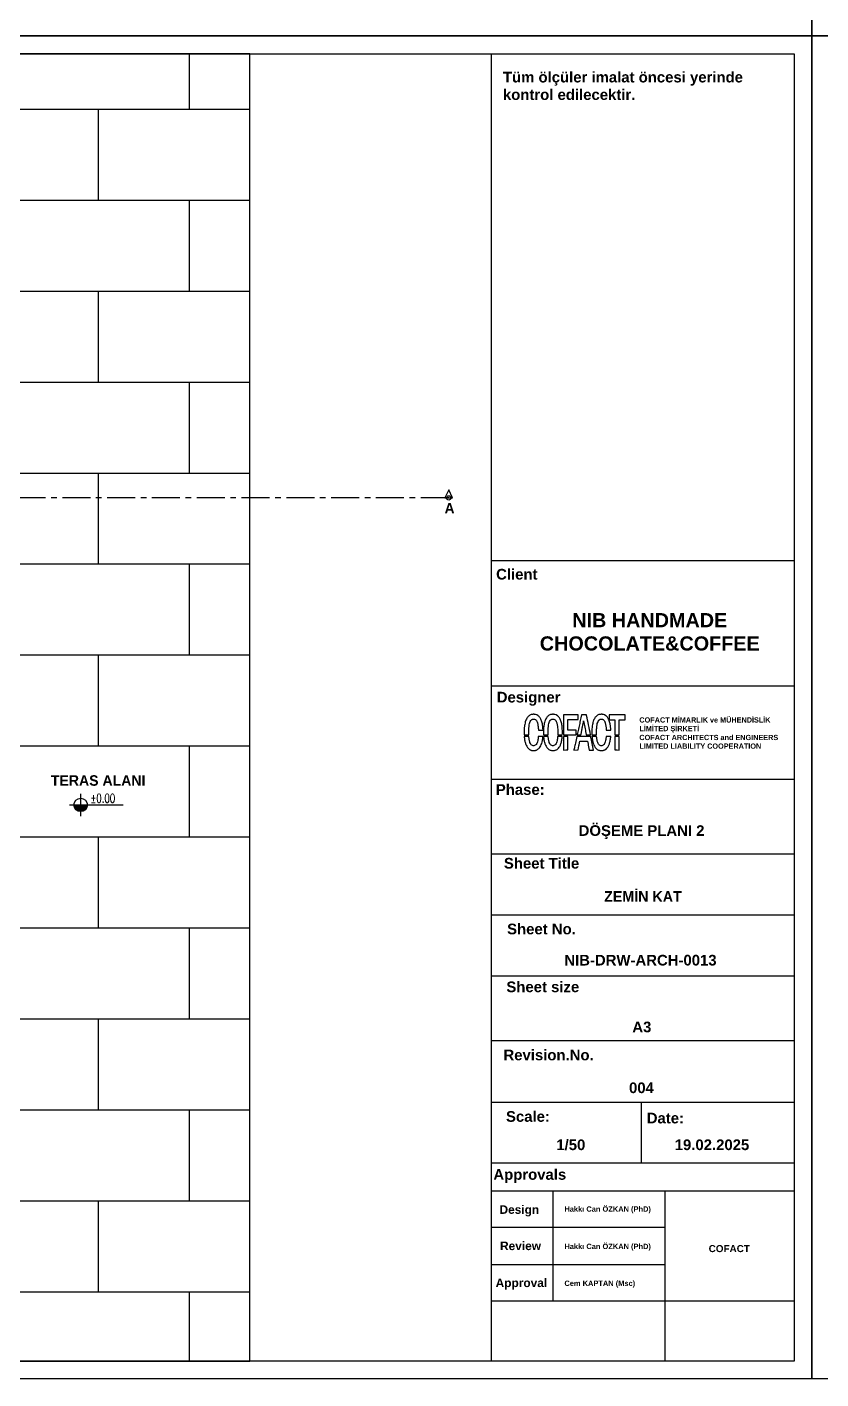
# Model space of a CAD drawing. Header units: millimetres. Extents: x 933584 to 974011, y 4545988 to 4553664.
# Drawn here: x 949625 to 950512, y 4549855 to 4551365 of the extents above; entities that cross this region are included whole.
import ezdxf

# ---------------------------------------------------------------- set-up
doc = ezdxf.new("R2010")
doc.units = ezdxf.units.MM
doc.linetypes.add('CENTER', pattern=[2, 1.25, -0.25, 0.25, -0.25])
doc.layers.get('0').update_dxf_attribs({"color": 255})
for name, color, linetype in [('0-DMS-50', 143, 'Continuous'), ('0-HSL-SLD', 252, 'Continuous'), ('0-TXT-PLV_50', 3, 'Continuous'), ('0-TXT-XBX_20', 3, 'Continuous')]:
    doc.layers.add(name, color=color, linetype=linetype)
doc.styles.add('Century Gothic_B_3', font='GOTHICB.TTF', dxfattribs={"height": 4})
doc.styles.add('T_General', font='simplxtw.shx', dxfattribs={"width": 0.7, "height": 200})

# ---------------------------------------------------------------- blocks, each defined once
blk = doc.blocks.new('PLV-FNS')
h = blk.add_hatch(color=8)
edge = h.paths.add_edge_path()
edge.add_arc((0, 0), 150, 180, 0)
edge.add_line((150, 0), (-150, 0))
for p, q in [((-250, 0), (950, 0)), ((0, -250), (0, 250))]:
    blk.add_line(p, q)
blk.add_circle((0, 0), 150)
at = {"color": 8, "style": 'T_General', "width": 0.7}
for tag, p in [('INCE', (217, 50)), ('KABA', (217, -250))]:
    blk.add_attdef(tag, p, '', height=200, dxfattribs=at)
blk = doc.blocks.new('CVBXCBV')
for points in [[(936052.9, 4551339.5), (936057.3, 4551348.6), (936061.7, 4551339.5), (936052.9, 4551339.5)], [(937705.5, 4551339.5), (937701.1, 4551348.6), (937696.7, 4551339.5), (937705.5, 4551339.5)]]:
    blk.add_lwpolyline(points)
at = {"linetype": 'CENTER', "ltscale": 25}
blk.add_lwpolyline([(937701.1, 4551339.5), (936057.3, 4551339.5)], dxfattribs=at)
for centre in [(936057.3, 4551339.5), (937701.1, 4551339.5)]:
    blk.add_circle(centre, 2.41)
at = {"linetype": 'CENTER', "ltscale": 10, "char_height": 11.393, "attachment_point": 3, "line_spacing_factor": 0.984502, "style": 'Century Gothic_B_3'}
for insert, width in [((937948.5, 4551333.8), 1895.969), ((938066.9, 4551333.8), 370.363)]:
    blk.add_mtext('\\pxql;{\\fFranklin Gothic Book|b1|i0|c162|p34;A}', dxfattribs=dict(at, insert=insert, width=width))

msp = doc.modelspace()

# ---------------------------------------------------------------- hatches: boundary and pattern name
at = {"layer": '0-HSL-SLD'}
h = msp.add_hatch(dxfattribs=at)
h.set_pattern_fill('AR-B816', color=256, scale=0.5)
h.set_pattern_definition([(0, (9600, 0), (0, 101.6), []), (90, (9600, 0), (-101.6, 101.6), [101.6, -101.6])])
h.paths.add_polyline_path([(949387.84, 4551335.4), (949387.84, 4551088.75), (949388.84, 4551088.75), (949388.84, 4551082.75), (949387.84, 4551082.75), (949387.84, 4551084.75), (949385.84, 4551084.75), (949385.84, 4551077.75), (949393.85, 4551077.75), (949393.85, 4550993.75), (949385.84, 4550993.75), (949385.84, 4550986.75), (949387.84, 4550986.75), (949387.84, 4550988.75), (949388.84, 4550988.75), (949388.84, 4550982.75), (949387.84, 4550982.75), (949387.84, 4550744.25), (949388.84, 4550744.25), (949388.84, 4550738.25), (949387.84, 4550738.25), (949387.85, 4550646.25), (949388.85, 4550646.25), (949388.85, 4550634.25), (949387.85, 4550634.25), (949387.85, 4550542.25), (949388.85, 4550542.25), (949388.85, 4550536.25), (949387.84, 4550536.25), (949387.85, 4550292.61), (949388.85, 4550292.61), (949388.85, 4550286.61), (949387.85, 4550286.61), (949387.85, 4550288.61), (949385.85, 4550288.61), (949385.85, 4550281.61), (949393.85, 4550281.61), (949393.85, 4550184.96), (949146.51, 4550276.16), (948514.32, 4549875.4), (949873.84, 4549875.4), (949873.84, 4551335.4)])

# ---------------------------------------------------------------- linework, layer by layer
at = {"color": 0}
for p, q in [((950481.5, 4550769.07), (950143.44, 4550769.07)), ((950481.5, 4550769.07), (950143.44, 4550769.07)), ((950481.5, 4550629.09), (950143.44, 4550629.09)), ((950481.5, 4550629.09), (950143.44, 4550629.09)), ((950481.5, 4550629.09), (950143.44, 4550629.09)), ((950481.5, 4550629.09), (950143.44, 4550629.09)), ((950481.5, 4550525.03), (950143.44, 4550525.03)), ((950143.44, 4550441.75), (950481.5, 4550441.75)), ((950481.5, 4550373.35), (950143.44, 4550373.35)), ((950481.5, 4550305.39), (950143.44, 4550305.39)), ((950481.5, 4550233.17), (950143.44, 4550233.17)), ((950481.5, 4550164.16), (950143.44, 4550164.16)), ((950310.92, 4550164.16), (950310.92, 4550096.44)), ((950481.5, 4550096.44), (950143.44, 4550096.44)), ((950481.5, 4550065.11), (950143.44, 4550065.11)), ((950212.29, 4550065.11), (950212.29, 4549942.35)), ((950337.28, 4550065.11), (950337.28, 4549991.51)), ((950143.45, 4550024.97), (950337.28, 4550024.97)), ((950337.28, 4549991.51), (950337.28, 4549875.4)), ((950143.45, 4549983.26), (950337.28, 4549983.26)), ((950481.5, 4549942.35), (950143.44, 4549942.35))]:
    msp.add_line(p, q, dxfattribs=at)
for points in [[(948401.5, 4552855.4), (950501.5, 4552855.4), (950501.5, 4551355.4), (948401.5, 4551355.4)], [(950501.5, 4552855.4), (952601.5, 4552855.4), (952601.5, 4551355.4), (950501.5, 4551355.4)], [(948401.5, 4551355.4), (950501.5, 4551355.4), (950501.5, 4549855.4), (948401.5, 4549855.4)], [(950501.5, 4551355.4), (952601.5, 4551355.4), (952601.5, 4549855.4), (950501.5, 4549855.4)], [(948421.5, 4551335.4), (950481.5, 4551335.4), (950481.5, 4549875.4), (948421.5, 4549875.4)], [(950224.13, 4550586.03), (950224.13, 4550574.89), (950231.18, 4550574.89), (950238.24, 4550574.89), (950238.24, 4550577.53), (950238.24, 4550580.16), (950233.67, 4550580.16), (950229.1, 4550580.16), (950229.1, 4550585.98), (950229.1, 4550591.8), (950234.81, 4550591.8), (950240.53, 4550591.8), (950240.53, 4550594.48), (950240.53, 4550597.16), (950232.33, 4550597.16), (950224.13, 4550597.16)], [(950274.93, 4550594.33), (950274.93, 4550591.5), (950278.17, 4550591.5), (950281.4, 4550591.5), (950281.4, 4550583.19), (950281.4, 4550574.89), (950283.88, 4550574.89), (950286.37, 4550574.89), (950286.37, 4550583.19), (950286.37, 4550591.5), (950289.65, 4550591.5), (950292.93, 4550591.5), (950292.93, 4550594.33), (950292.93, 4550597.16), (950283.93, 4550597.16), (950274.93, 4550597.16)], [(950224.13, 4550565.4), (950224.13, 4550557.89), (950226.59, 4550557.91), (950229.05, 4550557.94), (950229.07, 4550565.42), (950229.1, 4550572.9), (950226.61, 4550572.9), (950224.13, 4550572.9)], [(950281.42, 4550565.42), (950281.45, 4550557.94), (950283.91, 4550557.91), (950286.37, 4550557.89), (950286.37, 4550565.39), (950286.37, 4550572.9), (950283.88, 4550572.9), (950281.4, 4550572.9)]]:
    msp.add_lwpolyline(points, close=True, dxfattribs=at)
msp.add_lwpolyline([(950143.45, 4551335.41), (950143.45, 4549875.4)], dxfattribs=at)
for points in [[(950188.78, 4550597.65, 0.11064), (950185.68, 4550596.15, 0.089568), (950183.23, 4550593.37, 0.069833), (950181.47, 4550589.25, 0.037138), (950180.43, 4550583.81, 0.013582), (950180.28, 4550582.16, 0.005436), (950180.17, 4550579.9, 0.005261), (950180.1, 4550577.67, 0.017635), (950180.13, 4550576.21), (950180.2, 4550574.89), (950182.75, 4550574.89), (950185.3, 4550574.89), (950185.31, 4550577.9, -0.01557), (950185.46, 4550582.32, -0.027157), (950185.9, 4550585.95, -0.033018), (950186.6, 4550588.8, -0.079442), (950187.57, 4550590.74, -0.009072), (950187.87, 4550591.13, -0.030827), (950188.08, 4550591.37, -0.031813), (950188.32, 4550591.58, -0.010138), (950188.7, 4550591.86, -0.089655), (950189.45, 4550592.22, -0.05192), (950190.45, 4550592.38, -0.051218), (950191.47, 4550592.33, -0.076363), (950192.33, 4550592.06, -0.070873), (950193.13, 4550591.52, -0.052254), (950193.84, 4550590.72, -0.046256), (950194.44, 4550589.69, -0.033841), (950194.93, 4550588.46, -0.02482), (950195.29, 4550587.06, -0.012371), (950195.62, 4550585.26, -0.011745), (950195.88, 4550583.27, -0.011909), (950196.05, 4550581.28), (950196.11, 4550580.16), (950198.68, 4550580.16), (950201.26, 4550580.16), (950201.26, 4550580.59, 0.020953), (950201.22, 4550581.49, 0.004455), (950201.07, 4550583.07, 0.00493), (950200.88, 4550584.7, 0.011284), (950200.7, 4550585.92, 0.038093), (950199.58, 4550590.43, 0.067383), (950197.9, 4550593.87, 0.083303), (950195.67, 4550596.24, 0.099908), (950192.91, 4550597.57, 0.02201), (950192.47, 4550597.67, 0.020762), (950192.02, 4550597.72, 0.015695), (950191.46, 4550597.75, 0.005906), (950190.68, 4550597.75, 0.00548), (950190.07, 4550597.74, 0.006399), (950189.5, 4550597.72, 0.005718), (950189.02, 4550597.69, 0.038226)], [(950210.35, 4550597.65, 0.105194), (950207.39, 4550596.26, 0.087054), (950205.01, 4550593.69, 0.069549), (950203.26, 4550589.93, 0.038701), (950202.16, 4550584.98, 0.014261), (950201.92, 4550582.9, 0.008448), (950201.75, 4550580.4, 0.008433), (950201.67, 4550577.97, 0.018733), (950201.71, 4550576.12), (950201.78, 4550574.89), (950204.33, 4550574.89), (950206.87, 4550574.89), (950206.89, 4550577.9, -0.01557), (950207.04, 4550582.32, -0.027157), (950207.48, 4550585.95, -0.033018), (950208.18, 4550588.8, -0.079442), (950209.15, 4550590.74, -0.009072), (950209.45, 4550591.13, -0.030827), (950209.66, 4550591.37, -0.031813), (950209.89, 4550591.58, -0.010138), (950210.27, 4550591.86, -0.089655), (950211.03, 4550592.22, -0.05192), (950212.02, 4550592.38, -0.051218), (950213.05, 4550592.33, -0.076363), (950213.91, 4550592.06, -0.136443), (950215.41, 4550590.72, -0.067108), (950216.51, 4550588.38, -0.045937), (950217.26, 4550584.94, -0.018323), (950217.67, 4550580.11, -0.004967), (950217.71, 4550579.13, -0.003937), (950217.73, 4550578.07, -0.00398), (950217.74, 4550577.08, -0.009912), (950217.72, 4550576.36), (950217.66, 4550574.89), (950220.23, 4550574.89), (950222.8, 4550574.89), (950222.87, 4550576.16, 0.018366), (950222.9, 4550578.32, 0.009634), (950222.79, 4550581.01, 0.009631), (950222.58, 4550583.71, 0.017297), (950222.28, 4550585.91, 0.038062), (950221.16, 4550590.43, 0.067387), (950219.48, 4550593.87, 0.08333), (950217.24, 4550596.24, 0.099909), (950214.49, 4550597.57, 0.02201), (950214.05, 4550597.67, 0.020762), (950213.59, 4550597.72, 0.015695), (950213.04, 4550597.75, 0.005906), (950212.25, 4550597.75, 0.00548), (950211.65, 4550597.74, 0.006399), (950211.08, 4550597.72, 0.005718), (950210.59, 4550597.69, 0.038226)], [(950246.55, 4550590.58, 0.0000105), (950247.91, 4550583.29, 0.000084), (950249.11, 4550576.86, 0.003215), (950249.39, 4550575.41), (950249.49, 4550574.89), (950251.87, 4550574.89, 0.001355), (950252.79, 4550574.89, 0.00226), (950253.55, 4550574.9, 0.000206), (950254.24, 4550574.91, 0.409743), (950254.25, 4550574.93, 0.049641), (950254.25, 4550574.99, 0.000001), (950252.06, 4550585.84, 0.000006), (950249.92, 4550596.52, 0.007694), (950249.83, 4550596.94), (950249.77, 4550597.16), (950247.02, 4550597.16), (950244.26, 4550597.16), (950243.54, 4550593.86, -0.000077), (950242.16, 4550587.49, -0.000085), (950240.82, 4550581.33, -0.000009), (950239.54, 4550575.41, -0.006923), (950239.47, 4550575.12), (950239.42, 4550574.89), (950243.62, 4550574.89, 0.0001427), (950243.92, 4550576.47, 0.00034), (950244.17, 4550577.84, 0.000221), (950244.46, 4550579.42, -0.000266), (950245.3, 4550583.92, -0.000578), (950245.95, 4550587.39, -0.0000869)], [(950264.45, 4550597.65, 0.105194), (950261.48, 4550596.25, 0.087054), (950259.1, 4550593.69, 0.069549), (950257.35, 4550589.93, 0.038701), (950256.25, 4550584.98, 0.014261), (950256.01, 4550582.9, 0.008448), (950255.84, 4550580.4, 0.008433), (950255.76, 4550577.97, 0.018733), (950255.8, 4550576.12), (950255.87, 4550574.89), (950258.42, 4550574.89), (950260.96, 4550574.89), (950260.98, 4550577.9, -0.01557), (950261.13, 4550582.32, -0.027157), (950261.57, 4550585.95, -0.033018), (950262.27, 4550588.8, -0.079442), (950263.24, 4550590.74, -0.009072), (950263.54, 4550591.13, -0.030827), (950263.75, 4550591.37, -0.031813), (950263.99, 4550591.58, -0.010138), (950264.36, 4550591.86, -0.089655), (950265.12, 4550592.22, -0.05192), (950266.11, 4550592.38, -0.051218), (950267.14, 4550592.33, -0.076363), (950268, 4550592.06, -0.070873), (950268.79, 4550591.52, -0.052254), (950269.5, 4550590.72, -0.046256), (950270.11, 4550589.69, -0.033841), (950270.59, 4550588.46, -0.02482), (950270.96, 4550587.06, -0.012371), (950271.28, 4550585.26, -0.011745), (950271.55, 4550583.27, -0.011909), (950271.71, 4550581.28), (950271.78, 4550580.16), (950274.35, 4550580.16), (950276.92, 4550580.16), (950276.92, 4550580.58, 0.020953), (950276.88, 4550581.49, 0.004455), (950276.73, 4550583.07, 0.00493), (950276.55, 4550584.69, 0.011284), (950276.37, 4550585.92, 0.038093), (950275.25, 4550590.43, 0.067383), (950273.57, 4550593.87, 0.083303), (950271.33, 4550596.24, 0.099908), (950268.58, 4550597.57, 0.02201), (950268.14, 4550597.66, 0.020762), (950267.69, 4550597.72, 0.015695), (950267.13, 4550597.75, 0.005906), (950266.34, 4550597.75, 0.00548), (950265.74, 4550597.74, 0.006399), (950265.17, 4550597.72, 0.005718), (950264.68, 4550597.69, 0.038226)], [(950180.32, 4550572.18, 0.025038), (950180.89, 4550568.23, 0.036131), (950181.81, 4550564.82, 0.041565), (950183.07, 4550562.01, 0.063352), (950184.65, 4550559.85, 0.028049), (950185.46, 4550559.08, 0.034689), (950186.29, 4550558.46, 0.034905), (950187.2, 4550557.97, 0.029004), (950188.23, 4550557.58, 0.021923), (950188.71, 4550557.45, 0.031789), (950189.15, 4550557.38, 0.019677), (950189.72, 4550557.35, 0.003659), (950190.77, 4550557.34, 0.003627), (950191.81, 4550557.35, 0.019229), (950192.37, 4550557.38, 0.031747), (950192.8, 4550557.45, 0.024514), (950193.25, 4550557.57, 0.035022), (950194.42, 4550558.05, 0.037328), (950195.49, 4550558.67, 0.037367), (950196.45, 4550559.45, 0.035245), (950197.31, 4550560.38, 0.053473), (950198.69, 4550562.55, 0.03772), (950199.78, 4550565.23, 0.032588), (950200.59, 4550568.45, 0.021334), (950201.11, 4550572.23), (950201.17, 4550572.9), (950198.59, 4550572.9), (950196, 4550572.9), (950195.94, 4550572.23, -0.0074), (950195.83, 4550571.26, -0.005344), (950195.69, 4550570.18, -0.005411), (950195.53, 4550569.15, -0.010609), (950195.37, 4550568.33, -0.034422), (950194.67, 4550565.87, -0.07643), (950193.74, 4550564.17, -0.102726), (950192.55, 4550563.14, -0.109019), (950191.07, 4550562.69, -0.095932), (950189.46, 4550562.88, -0.113527), (950188.14, 4550563.66, -0.092498), (950187.11, 4550565.08, -0.04608), (950186.34, 4550567.18, -0.017297), (950186.05, 4550568.47, -0.007909), (950185.75, 4550570.18, -0.007223), (950185.51, 4550571.84, -0.03219), (950185.45, 4550572.82, 0.402781), (950185.41, 4550572.85, 0.001238), (950184.7, 4550572.88, 0.005463), (950183.86, 4550572.9, 0.003096), (950182.85, 4550572.9), (950180.26, 4550572.9)], [(950201.9, 4550572.18, 0.025038), (950202.47, 4550568.23, 0.036131), (950203.39, 4550564.82, 0.041565), (950204.65, 4550562.01, 0.063352), (950206.22, 4550559.85, 0.047265), (950207.62, 4550558.62, 0.06438), (950209.09, 4550557.83, 0.06177), (950210.76, 4550557.41, 0.039412), (950212.76, 4550557.32, 0.027569), (950214.18, 4550557.45, 0.048064), (950215.33, 4550557.73, 0.049711), (950216.37, 4550558.22, 0.031882), (950217.48, 4550558.98, 0.081131), (950219.39, 4550561.06, 0.052129), (950220.91, 4550563.98, 0.043307), (950222.01, 4550567.7, 0.026621), (950222.69, 4550572.23), (950222.75, 4550572.9), (950220.16, 4550572.9), (950217.58, 4550572.9), (950217.52, 4550572.23, -0.0074), (950217.41, 4550571.26, -0.005344), (950217.26, 4550570.18, -0.005411), (950217.1, 4550569.15, -0.010609), (950216.95, 4550568.33, -0.034422), (950216.25, 4550565.87, -0.07643), (950215.32, 4550564.17, -0.102726), (950214.13, 4550563.14, -0.109019), (950212.65, 4550562.69, -0.095932), (950211.04, 4550562.88, -0.113527), (950209.72, 4550563.66, -0.092498), (950208.69, 4550565.08, -0.04608), (950207.92, 4550567.18, -0.017297), (950207.62, 4550568.47, -0.007909), (950207.32, 4550570.18, -0.007223), (950207.09, 4550571.84, -0.03219), (950207.02, 4550572.82, 0.402781), (950206.99, 4550572.85, 0.001238), (950206.27, 4550572.88, 0.005463), (950205.44, 4550572.9, 0.003096), (950204.43, 4550572.9), (950201.83, 4550572.9)], [(950257.68, 4550557.89, 0.0000231), (950256.19, 4550565.32, 0.000048), (950254.8, 4550572.28, 0.022716), (950254.69, 4550572.73, 0.319618), (950254.54, 4550572.84, 0.005635), (950253.49, 4550572.88, 0.005119), (950251.67, 4550572.9, 0.000404), (950246.81, 4550572.9), (950238.99, 4550572.9), (950237.41, 4550565.57, -0.000063), (950236.79, 4550562.75, -0.000102), (950236.27, 4550560.34, -0.000015), (950235.81, 4550558.2, -0.0154076), (950235.73, 4550557.89), (950240.47, 4550557.94), (950241.34, 4550562.66, -0.000258), (950241.68, 4550564.49, -0.000401), (950241.97, 4550566.06, -0.000111), (950242.23, 4550567.44, -0.013635), (950242.27, 4550567.61), (950242.32, 4550567.83), (950246.57, 4550567.83), (950250.82, 4550567.83), (950251.46, 4550564.43, 0.000154), (950251.72, 4550563.01, 0.000145), (950251.99, 4550561.56, 0.000144), (950252.23, 4550560.28, 0.000507), (950252.39, 4550559.46), (950252.69, 4550557.89)], [(950255.99, 4550572.18, 0.025038), (950256.56, 4550568.23, 0.036131), (950257.48, 4550564.82, 0.041565), (950258.74, 4550562.01, 0.063352), (950260.31, 4550559.85, 0.047265), (950261.71, 4550558.62, 0.06438), (950263.18, 4550557.82, 0.06177), (950264.85, 4550557.41, 0.039412), (950266.85, 4550557.32, 0.027569), (950268.27, 4550557.45, 0.048064), (950269.42, 4550557.73, 0.049711), (950270.46, 4550558.22, 0.031882), (950271.57, 4550558.98, 0.081131), (950273.49, 4550561.06, 0.052129), (950275, 4550563.97, 0.043307), (950276.1, 4550567.7, 0.026621), (950276.78, 4550572.23), (950276.84, 4550572.9), (950274.25, 4550572.9), (950271.67, 4550572.9), (950271.61, 4550572.23, -0.0074), (950271.5, 4550571.26, -0.005344), (950271.35, 4550570.18, -0.005411), (950271.19, 4550569.15, -0.010609), (950271.04, 4550568.33, -0.034422), (950270.34, 4550565.87, -0.07643), (950269.41, 4550564.17, -0.102726), (950268.22, 4550563.14, -0.109019), (950266.74, 4550562.69, -0.095932), (950265.13, 4550562.88, -0.113527), (950263.81, 4550563.66, -0.092498), (950262.78, 4550565.08, -0.04608), (950262.01, 4550567.18, -0.017297), (950261.71, 4550568.47, -0.007909), (950261.41, 4550570.18, -0.007223), (950261.18, 4550571.84, -0.03219), (950261.11, 4550572.81, 0.402781), (950261.08, 4550572.85, 0.001238), (950260.36, 4550572.88, 0.005463), (950259.53, 4550572.9, 0.003096), (950258.52, 4550572.9), (950255.92, 4550572.9)]]:
    msp.add_lwpolyline(points, format="xyb", close=True, dxfattribs=at)
at = {"layer": '0-DMS-50'}
msp.add_lwpolyline([(948514.32, 4549875.4), (949873.84, 4549875.4), (949873.84, 4551335.4), (949387.84, 4551335.4)], dxfattribs=at)

# ---------------------------------------------------------------- block references
msp.add_blockref('CVBXCBV', (12394.87, -500.11))
at = {"layer": '0-TXT-PLV_50', "xscale": 0.05000000000291038, "yscale": 0.05000000000291038, "zscale": 0.05000000000291038}
msp.add_blockref('PLV-FNS', (949685.16, 4550496.53), dxfattribs=at).add_auto_attribs({'INCE': '%%p0.00'})

# ---------------------------------------------------------------- texts
at = {"color": 0, "attachment_point": 1, "line_spacing_factor": 0.984502, "style": 'Century Gothic_B_3'}
for s, insert, char_height, width in [('\\pxql;{\\fArial|b1|i0|c0|p34;Tüm ölçüler imalat öncesi yerinde kontrol edilecektir.}', (950156.49, 4551315.43), 11.9034, 324.3298), ('\\pxqr;{\\fArial|b1|i0|c0|p34;Client}', (949606.94, 4550760.21), 11.9034, 588.1338), ('\\pxqc;{\\fArial|b1|i0|c0|p34;NIB HANDMADE CHOCOLATE&COFFEE}', (950156.95, 4550710.81), 15.8192, 326.8702), ('\\pxqr;{\\fArial|b1|i0|c0|p34;Designer}', (949632.61, 4550622.88), 11.9034, 588.1338), ('{\\fFranklin Gothic Medium|b1|i0|c162|p34;COFACT MİMARLIK ve MÜHENDİSLİK}\\P{\\fFranklin Gothic Medium|b1|i0|c162|p34;LİMİTED ŞİRKETİ}', (950308.81, 4550594.41), 5.8729, 228.8091), ('\\pxql;{\\fFranklin Gothic Book|b1|i0|c162|p34;COFACT ARCHITECTS and ENGINEERS\\PLIMITED LIABILITY COOPERATION}', (950308.81, 4550574.82), 5.8729, 228.8091), ('\\pxqr;{\\fArial|b1|i0|c0|p34;Phase:}', (949614.95, 4550519.69), 11.9034, 588.1338), ('\\pxqr;{\\fArial|b1|i0|c0|p34;DÖŞEME PLANI 2}', (949793.31, 4550473.85), 11.9034, 588.1338), ('\\pxqr;{\\fArial|b1|i0|c0|p34;Sheet Title}', (949653.5, 4550437.39), 11.9034, 588.1338), ('\\pxi-2,l3,qr,t3;ZEMİN KAT', (949767.99, 4550400.25), 11.9034, 588.1338), ('\\pxqr;{\\fArial|b1|i0|c0|p34;Sheet No.}', (949649.71, 4550363.96), 11.9034, 588.1338), ('\\pxqr;{\\fArial|b1|i0|c0|p34;NIB-DRW-ARCH-0013}', (949806.86, 4550329.11), 11.9034, 588.1338), ('\\pxqr;{\\fArial|b1|i0|c0|p34;Sheet size}', (949653.55, 4550299.31), 11.9034, 588.1338), ('\\pxqr;{\\fArial|b1|i0|c0|p34;A3}', (949734.05, 4550254.51), 11.9034, 588.1338), ('\\pxqr;{\\fArial|b1|i0|c0|p34;Revision.No.}', (949669.66, 4550223.23), 11.9034, 588.1338), ('\\pxqr;{\\fArial|b1|i0|c0|p34;00\\fArial|b1|i0|c162|p34;4}', (949736.86, 4550186.59), 11.9034, 588.1338), ('\\pxqr;{\\fArial|b1|i0|c0|p34;Scale:}', (949620.78, 4550154.54), 11.9034, 588.1338), ('\\pxqr;{\\fArial|b1|i0|c0|p34;Date:}', (949770.5, 4550152.75), 11.9034, 588.1338), ('\\pxqr;{\\fArial|b1|i0|c0|p34;1/50}', (949660.32, 4550122.92), 11.9034, 588.1338), ('\\pxqr;{\\fArial|b1|i0|c162|p34;19\\fArial|b1|i0|c0|p34;.02.202\\fArial|b1|i0|c162|p34;5}', (949843.34, 4550122.92), 11.9034, 588.1338), ('\\pxqr;{\\fArial|b1|i0|c0|p34;Approvals}', (949639, 4550089.77), 11.9034, 588.1338), ('\\pxqr;{\\fArial|b1|i0|c0|p34;Design}', (949608.8, 4550049.34), 9.5085, 588.1338), ('{\\fArial|b1|i0|c0|p34;\\W9.71336;   }{\\fArial|b1|i0|c0|p34;Hakkı Can ÖZKAN (PhD)}', (950157.83, 4550048.17), 5.9517, 163.4351), ('\\pxqr;{\\fArial|b1|i0|c0|p34;Review}', (949610.87, 4550008.82), 9.5085, 588.1338), ('{\\fArial|b1|i0|c0|p34;\\W9.71336;   }{\\fArial|b1|i0|c0|p34;Hakkı Can ÖZKAN (PhD)}', (950157.83, 4550006.45), 5.9517, 163.4351), ('\\pxqc;{\\fArial|b1|i0|c0|p34;COFACT}', (950245.73, 4550004.97), 7.9096, 326.8702), ('\\pxqr;{\\fArial|b1|i0|c0|p34;Approval}', (949617.77, 4549967.54), 9.5085, 588.1338), ('{\\W9.71336;\\fArial|b1|i0|c0|p34;   \\W1;Cem KAPTAN (Msc)}', (950157.83, 4549965.25), 5.9517, 163.4351)]:
    msp.add_mtext(s, dxfattribs=dict(at, insert=insert, char_height=char_height, width=width))
at = {"layer": '0-TXT-XBX_20', "insert": (949651.84, 4550529.73), "char_height": 11.7458, "width": 457.6183, "attachment_point": 1, "line_spacing_factor": 0.984502, "style": 'Century Gothic_B_3'}
msp.add_mtext('\\pxql;{\\fFranklin Gothic Book|b1|i0|c162|p34;TERAS ALANI}', dxfattribs=at)

doc.saveas('drawing.dxf')
